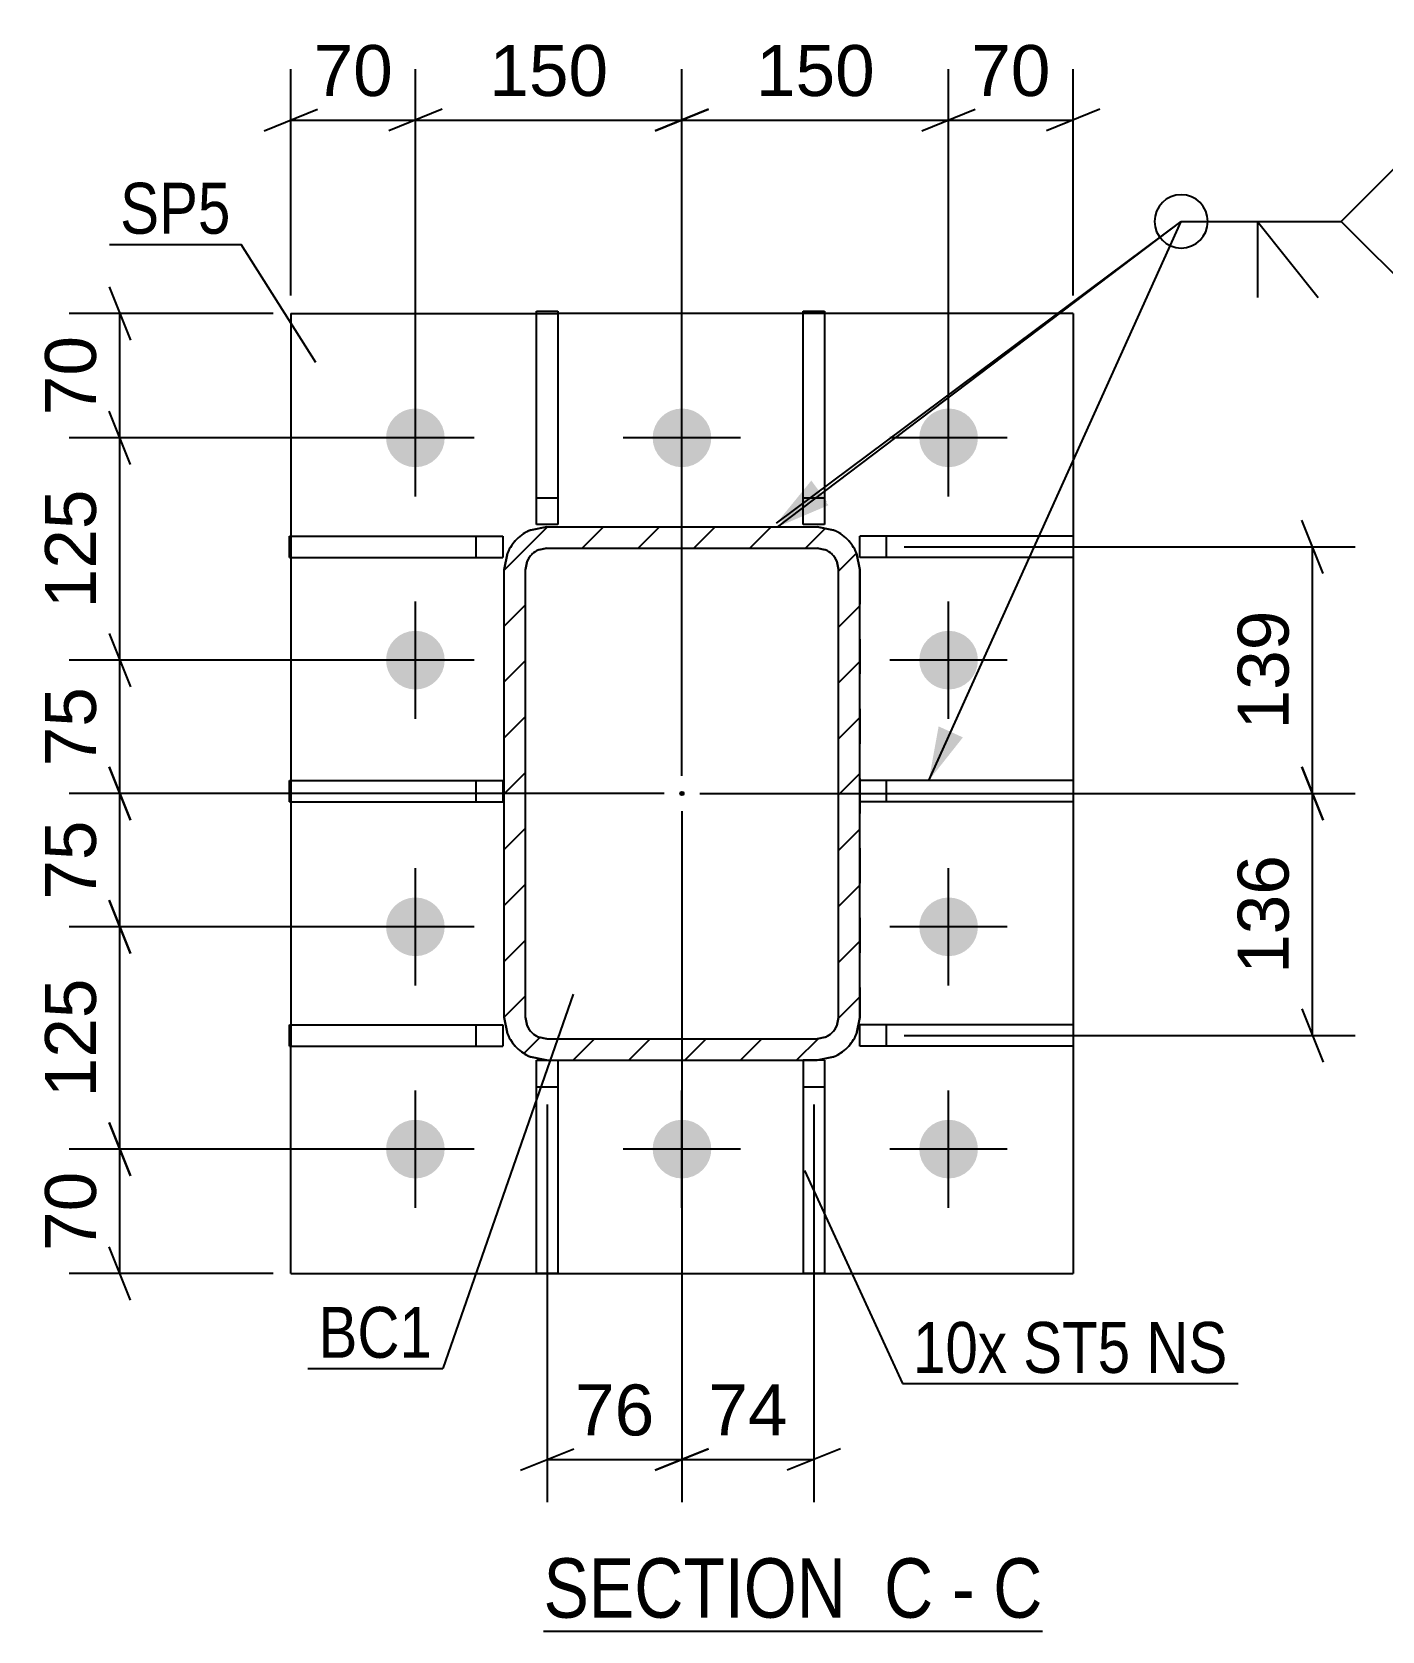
# Model space of a CAD drawing. Header units: millimetres. Extents: x 0 to 841, y 0 to 1249.
# Drawn here: x 160.3 to 236.2, y 143.6 to 233.6 of the extents above; entities that cross this region are included whole.
import ezdxf

# ---------------------------------------------------------------- set-up
doc = ezdxf.new("R2010")
doc.units = ezdxf.units.MM
doc.linetypes.add('DXK_LINE_DOT2', pattern=[3.9198, 1.9599, -1.9599])
doc.linetypes.add('DXK_LINE_DOT3', pattern=[5.9187, 2.979, -0.9799, 0.9799, -0.9799])
doc.styles.add('Arial', font='ARIAL.TTF', dxfattribs={"height": 0.2})
doc.styles.add('Arial Narrow', font='ARIALN.TTF', dxfattribs={"height": 0.2})

# ---------------------------------------------------------------- blocks, each defined once
blk = doc.blocks.new('Unknown-284856767-13 - 1246')
at = {"color": 6, "linetype": 'Continuous'}
blk.add_line((189.043, 143.644), (217.114, 143.644), dxfattribs=at)
at = {"color": 0, "linetype": 'Continuous'}
for points in [[(207.152, 144.394), (207.152, 147.894), (189.043, 147.894), (189.043, 144.394)], [(210.97, 144.394), (210.97, 147.894), (208.202, 147.894), (208.202, 144.394)], [(213.295, 144.394), (213.295, 147.894), (212.02, 147.894), (212.02, 144.394)], [(217.114, 144.394), (217.114, 147.894), (214.345, 147.894), (214.345, 144.394)]]:
    blk.add_wipeout(points, dxfattribs=at)
at = {"color": 7, "linetype": 'Continuous', "style": 'Arial Narrow'}
for s, height, p in [('SECTION ', 3.3405, (189.043, 144.394)), ('C', 3.34, (208.202, 144.394)), ('C', 3.34, (214.345, 144.394)), ('-', 3.34, (212.02, 144.394))]:
    blk.add_text(s, height=height, dxfattribs=at).set_placement(p)
blk = doc.blocks.new('Part-284856767-1314 - 1246')
at = {"color": 2, "linetype": 'Continuous'}
for p, q in [((218.833, 205.227), (206.833, 205.227)), ((206.833, 204.027), (206.833, 205.227)), ((218.833, 205.227), (218.833, 204.027)), ((218.833, 204.027), (206.833, 204.027))]:
    blk.add_line(p, q, dxfattribs=at)
at = {"color": 7, "linetype": 'DXK_LINE_DOT2'}
blk.add_line((208.333, 204.027), (208.333, 205.227), dxfattribs=at)
blk = doc.blocks.new('Part-284856767-1309 - 1246')
at = {"color": 2, "linetype": 'Continuous'}
for p, q in [((218.833, 191.477), (206.833, 191.477)), ((218.833, 191.477), (218.833, 190.277)), ((218.833, 190.277), (206.833, 190.277))]:
    blk.add_line(p, q, dxfattribs=at)
at = {"color": 7, "linetype": 'DXK_LINE_DOT2'}
for p, q in [((206.833, 191.477), (206.833, 190.277)), ((208.333, 190.277), (208.333, 191.477))]:
    blk.add_line(p, q, dxfattribs=at)
blk = doc.blocks.new('Part-284856767-1349 - 1246')
at = {"color": 2, "linetype": 'Continuous'}
for p, q in [((188.653, 205.877), (188.653, 217.877)), ((188.653, 217.877), (189.853, 217.877)), ((189.853, 217.877), (189.853, 205.877)), ((189.853, 205.877), (188.653, 205.877))]:
    blk.add_line(p, q, dxfattribs=at)
at = {"color": 7, "linetype": 'DXK_LINE_DOT2'}
blk.add_line((188.653, 207.377), (189.853, 207.377), dxfattribs=at)
blk = doc.blocks.new('Part-284856767-1283 - 1246')
at = {"color": 2, "linetype": 'Continuous'}
for p, q in [((174.833, 217.747), (174.833, 205.227)), ((174.833, 217.747), (188.653, 217.747)), ((203.653, 217.747), (189.853, 217.747)), ((218.833, 217.747), (204.853, 217.747)), ((218.833, 217.747), (218.833, 163.747)), ((174.833, 204.027), (174.833, 191.477)), ((174.833, 190.277), (174.833, 177.727)), ((174.833, 163.747), (174.833, 176.527)), ((174.833, 163.747), (218.833, 163.747))]:
    blk.add_line(p, q, dxfattribs=at)
at = {"color": 7, "linetype": 'DXK_LINE_DOT2'}
for p, q in [((188.653, 217.747), (189.853, 217.747)), ((204.853, 217.747), (203.653, 217.747)), ((174.833, 205.227), (174.833, 204.027)), ((174.833, 191.477), (174.833, 190.277)), ((174.833, 177.727), (174.833, 176.527))]:
    blk.add_line(p, q, dxfattribs=at)
blk = doc.blocks.new('Part-284856767-1319 - 1246')
at = {"color": 2, "linetype": 'Continuous'}
for p, q in [((218.833, 177.727), (206.833, 177.727)), ((206.833, 176.527), (206.833, 177.727)), ((218.833, 177.727), (218.833, 176.527)), ((218.833, 176.527), (206.833, 176.527))]:
    blk.add_line(p, q, dxfattribs=at)
at = {"color": 7, "linetype": 'DXK_LINE_DOT2'}
blk.add_line((208.333, 176.527), (208.333, 177.727), dxfattribs=at)
blk = doc.blocks.new('Part-284856767-1324 - 1246')
at = {"color": 2, "linetype": 'Continuous'}
for p, q in [((174.753, 190.277), (174.753, 191.477)), ((174.753, 191.477), (186.753, 191.477)), ((186.753, 191.477), (186.753, 190.277)), ((174.753, 190.277), (186.753, 190.277))]:
    blk.add_line(p, q, dxfattribs=at)
at = {"color": 7, "linetype": 'DXK_LINE_DOT2'}
blk.add_line((185.253, 190.277), (185.253, 191.477), dxfattribs=at)
blk = doc.blocks.new('Part-284856767-1329 - 1246')
at = {"color": 2, "linetype": 'Continuous'}
for p, q in [((174.753, 204.027), (174.753, 205.227)), ((174.753, 205.227), (186.753, 205.227)), ((186.753, 205.227), (186.753, 204.027)), ((174.753, 204.027), (186.753, 204.027))]:
    blk.add_line(p, q, dxfattribs=at)
at = {"color": 7, "linetype": 'DXK_LINE_DOT2'}
blk.add_line((185.253, 204.027), (185.253, 205.227), dxfattribs=at)
blk = doc.blocks.new('Part-284856767-1334 - 1246')
at = {"color": 2, "linetype": 'Continuous'}
for p, q in [((174.753, 176.527), (174.753, 177.727)), ((174.753, 177.727), (186.753, 177.727)), ((186.753, 177.727), (186.753, 176.527)), ((174.753, 176.527), (186.753, 176.527))]:
    blk.add_line(p, q, dxfattribs=at)
at = {"color": 7, "linetype": 'DXK_LINE_DOT2'}
blk.add_line((185.253, 176.527), (185.253, 177.727), dxfattribs=at)
blk = doc.blocks.new('Part-284856767-1339 - 1246')
at = {"color": 2, "linetype": 'Continuous'}
for p, q in [((188.653, 163.747), (188.653, 175.747)), ((188.653, 175.747), (189.233, 175.747)), ((189.853, 175.747), (189.853, 163.747)), ((189.853, 163.747), (188.653, 163.747))]:
    blk.add_line(p, q, dxfattribs=at)
at = {"color": 7, "linetype": 'DXK_LINE_DOT2'}
for p, q in [((189.233, 175.747), (189.853, 175.747)), ((188.653, 174.247), (189.853, 174.247))]:
    blk.add_line(p, q, dxfattribs=at)
blk = doc.blocks.new('Part-284856767-1344 - 1246')
at = {"color": 2, "linetype": 'Continuous'}
for p, q in [((203.653, 175.747), (203.653, 163.747)), ((204.853, 175.747), (204.433, 175.747)), ((204.853, 175.747), (204.853, 163.747)), ((204.853, 163.747), (203.653, 163.747))]:
    blk.add_line(p, q, dxfattribs=at)
at = {"color": 7, "linetype": 'DXK_LINE_DOT2'}
for p, q in [((204.433, 175.747), (203.653, 175.747)), ((203.653, 174.247), (204.853, 174.247))]:
    blk.add_line(p, q, dxfattribs=at)
blk = doc.blocks.new('Part-284856767-1354 - 1246')
at = {"color": 2, "linetype": 'Continuous'}
for p, q in [((203.653, 205.877), (203.653, 217.877)), ((203.653, 217.877), (204.853, 217.877)), ((204.853, 217.877), (204.853, 205.877)), ((204.853, 205.877), (203.653, 205.877))]:
    blk.add_line(p, q, dxfattribs=at)
at = {"color": 7, "linetype": 'DXK_LINE_DOT2'}
blk.add_line((203.653, 207.377), (204.853, 207.377), dxfattribs=at)
blk = doc.blocks.new('Part-284856767-1428 - 1246')
at = {"linetype": 'Continuous'}
h = blk.add_hatch(dxfattribs=at)
h.set_pattern_fill('', scale=0.7, style=0, pattern_type=0)
h.set_pattern_definition([(45, (206.6502, 204.265), (-1.57154, 1.57154), [])])
h.paths.add_polyline_path([(206.833, 203.347), (206.65, 204.265), (206.13, 205.044), (205.351, 205.564), (204.433, 205.747), (189.233, 205.747), (188.314, 205.564), (187.536, 205.044), (187.016, 204.265), (186.833, 203.347), (186.833, 178.147), (187.016, 177.228), (187.536, 176.45), (188.314, 175.929), (189.233, 175.747), (204.433, 175.747), (205.351, 175.929), (206.13, 176.45), (206.65, 177.228), (206.833, 178.147)])
h.paths.add_polyline_path([(205.541, 177.687), (205.281, 177.298), (204.892, 177.038), (204.433, 176.947), (189.233, 176.947), (188.774, 177.038), (188.384, 177.298), (188.124, 177.687), (188.033, 178.147), (188.033, 203.347), (188.124, 203.806), (188.384, 204.195), (188.774, 204.455), (189.233, 204.547), (204.433, 204.547), (204.892, 204.455), (205.281, 204.195), (205.541, 203.806), (205.633, 203.347), (205.633, 178.147)])
blk.add_hatch(color=246, dxfattribs=at).paths.add_polyline_path([(196.833, 190.647, -1), (196.833, 190.847, -1)])
at = {"color": 7, "linetype": 'DXK_LINE_DOT2'}
for p, q in [((188.314, 205.564), (189.233, 205.747)), ((189.233, 205.747), (204.433, 205.747)), ((204.433, 205.747), (205.351, 205.564)), ((186.833, 203.347), (187.016, 204.265)), ((189.233, 204.547), (188.774, 204.455)), ((189.233, 204.547), (204.433, 204.547)), ((204.892, 204.455), (204.433, 204.547)), ((206.65, 204.265), (206.833, 203.347)), ((186.833, 178.147), (186.833, 203.347)), ((188.124, 203.806), (188.033, 203.347)), ((188.033, 178.147), (188.033, 203.347)), ((205.633, 203.347), (205.541, 203.806)), ((205.633, 178.147), (205.633, 203.347)), ((206.833, 203.347), (206.833, 178.147)), ((187.016, 177.228), (186.833, 178.147)), ((188.033, 178.147), (188.124, 177.687)), ((205.541, 177.687), (205.633, 178.147)), ((206.833, 178.147), (206.65, 177.228)), ((188.774, 177.038), (189.233, 176.947)), ((189.233, 176.947), (204.433, 176.947)), ((204.433, 176.947), (204.892, 177.038)), ((189.233, 175.747), (188.314, 175.929)), ((189.233, 175.747), (204.433, 175.747)), ((205.351, 175.929), (204.433, 175.747))]:
    blk.add_line(p, q, dxfattribs=at)
at = {"color": 2, "linetype": 'Continuous'}
for p, q in [((189.233, 205.747), (188.314, 205.564)), ((189.233, 205.747), (204.433, 205.747)), ((205.351, 205.564), (204.433, 205.747)), ((187.016, 204.265), (186.833, 203.347)), ((188.774, 204.455), (189.233, 204.547)), ((189.233, 204.547), (204.433, 204.547)), ((204.433, 204.547), (204.892, 204.455)), ((206.833, 203.347), (206.65, 204.265)), ((186.833, 178.147), (186.833, 203.347)), ((188.033, 203.347), (188.124, 203.806)), ((188.033, 178.147), (188.033, 203.347)), ((205.541, 203.806), (205.633, 203.347)), ((205.633, 178.147), (205.633, 203.347)), ((206.833, 178.147), (206.833, 203.347)), ((186.833, 178.147), (187.016, 177.228)), ((188.124, 177.687), (188.033, 178.147)), ((205.633, 178.147), (205.541, 177.687)), ((206.65, 177.228), (206.833, 178.147)), ((189.233, 176.947), (188.774, 177.038)), ((189.233, 176.947), (204.433, 176.947)), ((204.892, 177.038), (204.433, 176.947)), ((188.314, 175.929), (189.233, 175.747)), ((189.233, 175.747), (204.433, 175.747)), ((204.433, 175.747), (205.351, 175.929))]:
    blk.add_line(p, q, dxfattribs=at)
at = {"color": 7, "linetype": 'DXK_LINE_DOT3'}
blk.add_line((196.833, 190.747), (196.833, 190.747), dxfattribs=at)
at = {"color": 246, "linetype": 'DXK_LINE_DOT2'}
blk.add_line((196.833, 190.747), (196.833, 190.747), dxfattribs=at)
at = {"color": 246, "linetype": 'Continuous'}
blk.add_circle((196.833, 190.747), 0.1, dxfattribs=at)
at = {"color": 7, "linetype": 'DXK_LINE_DOT2'}
for centre, radius, start, end in [((189.233, 203.347), 2.4, 112.5, 157.5), ((204.433, 203.347), 2.4, 22.5, 67.5), ((189.233, 203.347), 1.2, 112.5, 157.5), ((204.433, 203.347), 1.2, 22.5, 67.5), ((189.233, 178.147), 2.4, 202.5, 247.5), ((189.233, 178.147), 1.2, 202.5, 247.5), ((204.433, 178.147), 1.2, 292.5, 337.5), ((204.433, 178.147), 2.4, 292.5, 337.5)]:
    blk.add_arc(centre, radius, start, end, dxfattribs=at)
at = {"color": 2, "linetype": 'Continuous'}
for centre, radius, start, end in [((189.233, 203.347), 2.4, 112.5, 157.5), ((204.433, 203.347), 2.4, 22.5, 67.5), ((189.233, 203.347), 1.2, 112.5, 157.5), ((204.433, 203.347), 1.2, 22.5, 67.5), ((189.233, 178.147), 2.4, 202.5, 247.5), ((189.233, 178.147), 1.2, 202.5, 247.5), ((204.433, 178.147), 1.2, 292.5, 337.5), ((204.433, 178.147), 2.4, 292.5, 337.5)]:
    blk.add_arc(centre, radius, start, end, dxfattribs=at)
blk = doc.blocks.new('Bolt-284856767-1436 - 1246')
at = {"linetype": 'Continuous'}
for points in [[(180.183, 210.747, -1), (183.483, 210.747, -1)], [(195.183, 210.747, -1), (198.483, 210.747, -1)], [(210.183, 210.747, -1), (213.483, 210.747, -1)], [(180.183, 198.247, -1), (183.483, 198.247, -1)], [(210.183, 198.247, -1), (213.483, 198.247, -1)], [(180.183, 183.247, -1), (183.483, 183.247, -1)], [(210.183, 183.247, -1), (213.483, 183.247, -1)], [(180.183, 170.747, -1), (183.483, 170.747, -1)], [(195.183, 170.747, -1), (198.483, 170.747, -1)], [(210.183, 170.747, -1), (213.483, 170.747, -1)]]:
    blk.add_hatch(color=1, dxfattribs=at).paths.add_polyline_path(points)
at = {"color": 1, "linetype": 'Continuous'}
for p, q in [((181.833, 207.447), (181.833, 214.047)), ((196.833, 207.447), (196.833, 214.047)), ((211.833, 207.447), (211.833, 214.047)), ((185.133, 210.747), (178.533, 210.747)), ((200.133, 210.747), (193.533, 210.747)), ((215.133, 210.747), (208.533, 210.747)), ((181.833, 194.947), (181.833, 201.547)), ((211.833, 194.947), (211.833, 201.547)), ((185.133, 198.247), (178.533, 198.247)), ((215.133, 198.247), (208.533, 198.247)), ((181.833, 179.947), (181.833, 186.547)), ((211.833, 179.947), (211.833, 186.547)), ((185.133, 183.247), (178.533, 183.247)), ((215.133, 183.247), (208.533, 183.247)), ((181.833, 167.447), (181.833, 174.047)), ((196.833, 167.447), (196.833, 174.047)), ((211.833, 167.447), (211.833, 174.047)), ((185.133, 170.747), (178.533, 170.747)), ((200.133, 170.747), (193.533, 170.747)), ((215.133, 170.747), (208.533, 170.747))]:
    blk.add_line(p, q, dxfattribs=at)
blk = doc.blocks.new('StraightDimension-284856767-13141 - 1246')
at = {"color": 7, "linetype": 'Continuous'}
for p, q in [((164.612, 184.747), (165.812, 181.747)), ((180.833, 183.247), (162.362, 183.247)), ((165.212, 170.747), (165.212, 183.247)), ((165.812, 169.247), (164.612, 172.247)), ((180.833, 170.747), (162.362, 170.747))]:
    blk.add_line(p, q, dxfattribs=at)
at = {"color": 0}
blk.add_wipeout([(164.462, 180.932), (160.262, 180.932), (160.262, 173.061), (164.462, 173.061)], dxfattribs=at)
at = {"color": 3, "style": 'Arial'}
blk.add_text('125', height=2.8652, rotation=90.00021, dxfattribs=at).set_placement((163.862, 173.661))
blk = doc.blocks.new('StraightDimension-284856767-1516 - 1246')
at = {"color": 7, "linetype": 'Continuous'}
for p, q in [((196.833, 189.747), (196.833, 150.894)), ((204.253, 173.247), (204.253, 150.894)), ((195.333, 152.694), (198.333, 153.894)), ((205.753, 153.894), (202.753, 152.694)), ((196.833, 153.294), (204.253, 153.294))]:
    blk.add_line(p, q, dxfattribs=at)
at = {"color": 0}
blk.add_wipeout([(203.366, 154.044), (203.366, 158.244), (197.719, 158.244), (197.719, 154.044)], dxfattribs=at)
at = {"color": 3, "style": 'Arial'}
blk.add_text('74', height=2.8652, dxfattribs=at).set_placement((198.319, 154.644))
blk = doc.blocks.new('StraightDimension-284856767-1568 - 1246')
at = {"color": 7, "linetype": 'Continuous'}
for p, q in [((232.914, 203.127), (231.714, 206.127)), ((209.333, 204.627), (234.714, 204.627)), ((232.314, 190.747), (232.314, 204.627)), ((231.714, 192.247), (232.914, 189.247)), ((197.833, 190.747), (234.714, 190.747))]:
    blk.add_line(p, q, dxfattribs=at)
at = {"color": 0}
blk.add_wipeout([(231.564, 201.622), (227.364, 201.622), (227.364, 193.751), (231.564, 193.751)], dxfattribs=at)
at = {"color": 3, "style": 'Arial'}
blk.add_text('139', height=2.8652, rotation=90.00021, dxfattribs=at).set_placement((230.964, 194.351))
blk = doc.blocks.new('StraightDimension-284856767-13142 - 1246')
at = {"color": 7, "linetype": 'Continuous'}
for p, q in [((164.612, 172.247), (165.812, 169.247)), ((180.833, 170.747), (162.362, 170.747)), ((165.212, 163.747), (165.212, 170.747)), ((165.812, 162.247), (164.612, 165.247)), ((173.833, 163.747), (162.362, 163.747))]:
    blk.add_line(p, q, dxfattribs=at)
at = {"color": 0}
blk.add_wipeout([(164.462, 170.07), (160.262, 170.07), (160.262, 164.423), (164.462, 164.423)], dxfattribs=at)
at = {"color": 3, "style": 'Arial'}
blk.add_text('70', height=2.8652, rotation=90.00021, dxfattribs=at).set_placement((163.862, 165.023))
blk = doc.blocks.new('StraightDimension-284856767-1557 - 1246')
at = {"color": 7, "linetype": 'Continuous'}
for p, q in [((211.833, 211.747), (211.833, 231.473)), ((218.833, 218.747), (218.833, 231.473)), ((210.333, 228.023), (213.333, 229.223)), ((211.833, 228.623), (218.833, 228.623)), ((220.333, 229.223), (217.333, 228.023))]:
    blk.add_line(p, q, dxfattribs=at)
at = {"color": 0}
blk.add_wipeout([(218.156, 229.373), (218.156, 233.573), (212.509, 233.573), (212.509, 229.373)], dxfattribs=at)
at = {"color": 3, "style": 'Arial'}
blk.add_text('70', height=2.8652, dxfattribs=at).set_placement((213.109, 229.973))
blk = doc.blocks.new('StraightDimension-284856767-13138 - 1246')
at = {"color": 7, "linetype": 'Continuous'}
for p, q in [((165.812, 209.247), (164.612, 212.247)), ((180.833, 210.747), (162.362, 210.747)), ((165.212, 198.247), (165.212, 210.747)), ((164.612, 199.747), (165.812, 196.747)), ((180.833, 198.247), (162.362, 198.247))]:
    blk.add_line(p, q, dxfattribs=at)
at = {"color": 0}
blk.add_wipeout([(164.462, 208.432), (160.262, 208.432), (160.262, 200.561), (164.462, 200.561)], dxfattribs=at)
at = {"color": 3, "style": 'Arial'}
blk.add_text('125', height=2.8652, rotation=90.00021, dxfattribs=at).set_placement((163.862, 201.161))
blk = doc.blocks.new('StraightDimension-284856767-1577 - 1246')
at = {"color": 7, "linetype": 'Continuous'}
for p, q in [((232.914, 189.247), (231.714, 192.247)), ((197.833, 190.747), (234.714, 190.747)), ((232.314, 177.127), (232.314, 190.747)), ((231.714, 178.627), (232.914, 175.627)), ((209.333, 177.127), (234.714, 177.127))]:
    blk.add_line(p, q, dxfattribs=at)
at = {"color": 0}
blk.add_wipeout([(231.564, 187.872), (227.364, 187.872), (227.364, 180.001), (231.564, 180.001)], dxfattribs=at)
at = {"color": 3, "style": 'Arial'}
blk.add_text('136', height=2.8652, rotation=90.00021, dxfattribs=at).set_placement((230.964, 180.601))
blk = doc.blocks.new('StraightDimension-284856767-1505 - 1246')
at = {"color": 7, "linetype": 'Continuous'}
for p, q in [((196.833, 189.747), (196.833, 150.894)), ((189.253, 173.247), (189.253, 150.894)), ((187.753, 152.694), (190.753, 153.894)), ((198.333, 153.894), (195.333, 152.694)), ((189.253, 153.294), (196.833, 153.294))]:
    blk.add_line(p, q, dxfattribs=at)
at = {"color": 0}
blk.add_wipeout([(195.866, 154.044), (195.866, 158.244), (190.219, 158.244), (190.219, 154.044)], dxfattribs=at)
at = {"color": 3, "style": 'Arial'}
blk.add_text('76', height=2.8652, dxfattribs=at).set_placement((190.819, 154.644))
blk = doc.blocks.new('StraightDimension-284856767-1524 - 1246')
at = {"color": 7, "linetype": 'Continuous'}
for p, q in [((174.833, 218.747), (174.833, 231.473)), ((181.833, 211.747), (181.833, 231.473)), ((173.333, 228.023), (176.333, 229.223)), ((174.833, 228.623), (181.833, 228.623)), ((183.333, 229.223), (180.333, 228.023))]:
    blk.add_line(p, q, dxfattribs=at)
at = {"color": 0}
blk.add_wipeout([(181.156, 229.373), (181.156, 233.573), (175.509, 233.573), (175.509, 229.373)], dxfattribs=at)
at = {"color": 3, "style": 'Arial'}
blk.add_text('70', height=2.8652, dxfattribs=at).set_placement((176.109, 229.973))
blk = doc.blocks.new('StraightDimension-284856767-1534 - 1246')
at = {"color": 7, "linetype": 'Continuous'}
for p, q in [((181.833, 211.747), (181.833, 231.473)), ((196.833, 191.747), (196.833, 231.473)), ((183.333, 229.223), (180.333, 228.023)), ((181.833, 228.623), (196.833, 228.623)), ((195.333, 228.023), (198.333, 229.223))]:
    blk.add_line(p, q, dxfattribs=at)
at = {"color": 0}
blk.add_wipeout([(193.268, 229.373), (193.268, 233.573), (185.397, 233.573), (185.397, 229.373)], dxfattribs=at)
at = {"color": 3, "style": 'Arial'}
blk.add_text('150', height=2.8652, dxfattribs=at).set_placement((185.997, 229.973))
blk = doc.blocks.new('StraightDimension-284856767-1545 - 1246')
at = {"color": 7, "linetype": 'Continuous'}
for p, q in [((196.833, 191.747), (196.833, 231.473)), ((211.833, 211.747), (211.833, 231.473)), ((198.333, 229.223), (195.333, 228.023)), ((196.833, 228.623), (211.833, 228.623)), ((210.333, 228.023), (213.333, 229.223))]:
    blk.add_line(p, q, dxfattribs=at)
at = {"color": 0}
blk.add_wipeout([(208.268, 229.373), (208.268, 233.573), (200.397, 233.573), (200.397, 229.373)], dxfattribs=at)
at = {"color": 3, "style": 'Arial'}
blk.add_text('150', height=2.8652, dxfattribs=at).set_placement((200.997, 229.973))
blk = doc.blocks.new('StraightDimension-284856767-13137 - 1246')
at = {"color": 7, "linetype": 'Continuous'}
for p, q in [((164.612, 219.247), (165.812, 216.247)), ((173.833, 217.747), (162.362, 217.747)), ((165.212, 210.747), (165.212, 217.747)), ((165.812, 209.247), (164.612, 212.247)), ((180.833, 210.747), (162.362, 210.747))]:
    blk.add_line(p, q, dxfattribs=at)
at = {"color": 0}
blk.add_wipeout([(164.462, 217.07), (160.262, 217.07), (160.262, 211.423), (164.462, 211.423)], dxfattribs=at)
at = {"color": 3, "style": 'Arial'}
blk.add_text('70', height=2.8652, rotation=90.00021, dxfattribs=at).set_placement((163.862, 212.023))
blk = doc.blocks.new('StraightDimension-284856767-13139 - 1246')
at = {"color": 7, "linetype": 'Continuous'}
for p, q in [((164.612, 199.747), (165.812, 196.747)), ((180.833, 198.247), (162.362, 198.247)), ((165.212, 190.747), (165.212, 198.247)), ((165.812, 189.247), (164.612, 192.247)), ((195.833, 190.747), (162.362, 190.747))]:
    blk.add_line(p, q, dxfattribs=at)
at = {"color": 0}
blk.add_wipeout([(164.462, 197.32), (160.262, 197.32), (160.262, 191.673), (164.462, 191.673)], dxfattribs=at)
at = {"color": 3, "style": 'Arial'}
blk.add_text('75', height=2.8652, rotation=90.00021, dxfattribs=at).set_placement((163.862, 192.273))
blk = doc.blocks.new('StraightDimension-284856767-13140 - 1246')
at = {"color": 7, "linetype": 'Continuous'}
for p, q in [((164.612, 192.247), (165.812, 189.247)), ((195.833, 190.747), (162.362, 190.747)), ((165.212, 183.247), (165.212, 190.747)), ((165.812, 181.747), (164.612, 184.747)), ((180.833, 183.247), (162.362, 183.247))]:
    blk.add_line(p, q, dxfattribs=at)
at = {"color": 0}
blk.add_wipeout([(164.462, 189.82), (160.262, 189.82), (160.262, 184.173), (164.462, 184.173)], dxfattribs=at)
at = {"color": 3, "style": 'Arial'}
blk.add_text('75', height=2.8652, rotation=90.00021, dxfattribs=at).set_placement((163.862, 184.773))
blk = doc.blocks.new('Mark-284856767-1278 - 1246')
at = {"color": 30, "linetype": 'Continuous'}
for p in [(164.625, 221.629), (176.229, 214.983)]:
    blk.add_line(p, (172.036, 221.629), dxfattribs=at)
at = {"color": 0}
blk.add_wipeout([(171.436, 222.229), (171.436, 225.229), (165.225, 225.229), (165.225, 222.229)], dxfattribs=at)
blk.add_wipeout([(171.436, 222.229), (171.436, 225.229), (165.225, 225.229), (165.225, 222.229)], dxfattribs=at)
at = {"color": 3, "style": 'Arial Narrow'}
blk.add_text('SP5', height=2.8633, dxfattribs=at).set_placement((165.225, 222.229))
blk = doc.blocks.new('Mark-284856767-1424 - 1246')
at = {"color": 30, "linetype": 'Continuous'}
for p in [(190.709, 179.46), (175.783, 158.41)]:
    blk.add_line(p, (183.376, 158.41), dxfattribs=at)
at = {"color": 0}
blk.add_wipeout([(182.776, 159.01), (182.776, 162.01), (176.383, 162.01), (176.383, 159.01)], dxfattribs=at)
blk.add_wipeout([(182.776, 159.01), (182.776, 162.01), (176.383, 162.01), (176.383, 159.01)], dxfattribs=at)
at = {"color": 3, "style": 'Arial Narrow'}
blk.add_text('BC1', height=2.8633, dxfattribs=at).set_placement((176.383, 159.01))
blk = doc.blocks.new('WeldMark-284856767-1584 - 1246')
at = {"linetype": 'Continuous'}
for points in [[(205.005, 207.142), (202.151, 205.951), (204.109, 208.345)], [(205.073, 206.959), (202.228, 205.747), (204.168, 208.155)], [(212.638, 193.902), (210.72, 191.477), (211.271, 194.52)]]:
    blk.add_hatch(color=30, dxfattribs=at).paths.add_polyline_path(points)
at = {"color": 30, "linetype": 'Continuous'}
for p, q in [((202.151, 205.951), (224.92, 222.92)), ((202.228, 205.747), (224.92, 222.92)), ((210.72, 191.477), (224.92, 222.92)), ((224.92, 222.92), (233.92, 222.92))]:
    blk.add_line(p, q, dxfattribs=at)
at = {"color": 3, "linetype": 'Continuous'}
for q in [(232.634, 218.634), (229.205, 218.634)]:
    blk.add_line((229.205, 222.92), q, dxfattribs=at)
for start, end in [(90, 270), (270, 90)]:
    blk.add_arc((224.92, 222.92), 1.5, start, end, dxfattribs=at)
at = {"color": 0, "linetype": 'Continuous'}
blk.add_wipeout([(245.295, 222.02), (245.295, 225.02), (237.52, 225.02), (237.52, 222.02)], dxfattribs=at)
blk.add_wipeout([(245.295, 222.02), (245.295, 225.02), (237.52, 225.02), (237.52, 222.02)], dxfattribs=at)
at = {"color": 3, "linetype": 'Continuous'}
for q in [(238.205, 227.206), (238.205, 218.634)]:
    blk.add_line((233.92, 222.92), q, dxfattribs=at)
at = {"color": 3, "linetype": 'Continuous', "style": 'Arial'}
blk.add_text('TYP', height=2.8652, dxfattribs=at).set_placement((237.52, 222.02))
blk = doc.blocks.new('MarkSet-284856767-1659 - 1246')
at = {"color": 30, "linetype": 'Continuous'}
for p, q in [((203.733, 169.545), (209.231, 157.562)), ((209.231, 157.562), (228.121, 157.562))]:
    blk.add_line(p, q, dxfattribs=at)
at = {"color": 0}
for points in [[(215.131, 158.162), (215.131, 161.162), (209.831, 161.162), (209.831, 158.162)], [(222.057, 158.162), (222.057, 161.162), (216.031, 161.162), (216.031, 158.162)], [(227.521, 158.162), (227.521, 161.162), (222.957, 161.162), (222.957, 158.162)]]:
    blk.add_wipeout(points, dxfattribs=at)
for points in [[(215.131, 158.162), (215.131, 161.162), (209.831, 161.162), (209.831, 158.162)], [(222.057, 158.162), (222.057, 161.162), (216.031, 161.162), (216.031, 158.162)], [(227.521, 158.162), (227.521, 161.162), (222.957, 161.162), (222.957, 158.162)]]:
    blk.add_wipeout(points, dxfattribs=at)
at = {"color": 3, "style": 'Arial Narrow'}
for s, p in [('10x', (209.831, 158.162)), ('ST5', (216.031, 158.162)), ('NS', (222.957, 158.162))]:
    blk.add_text(s, height=2.8633, dxfattribs=at).set_placement(p)

msp = doc.modelspace()

# ---------------------------------------------------------------- block references
for name in ['Part-284856767-1283 - 1246', 'Part-284856767-1349 - 1246', 'Part-284856767-1354 - 1246', 'Bolt-284856767-1436 - 1246', 'Part-284856767-1329 - 1246', 'Part-284856767-1428 - 1246', 'Part-284856767-1314 - 1246', 'Part-284856767-1324 - 1246', 'Part-284856767-1309 - 1246', 'Part-284856767-1334 - 1246', 'Part-284856767-1319 - 1246', 'Part-284856767-1339 - 1246', 'Part-284856767-1344 - 1246', 'Unknown-284856767-13 - 1246']:
    msp.add_blockref(name, (0, 0))

# ---------------------------------------------------------------- next in the draw order: block references
for name in ['StraightDimension-284856767-1557 - 1246', 'StraightDimension-284856767-13138 - 1246', 'StraightDimension-284856767-1516 - 1246', 'StraightDimension-284856767-13141 - 1246']:
    msp.add_blockref(name, (0, 0))

# ---------------------------------------------------------------- next in the draw order: block references
for name in ['StraightDimension-284856767-1524 - 1246', 'StraightDimension-284856767-1568 - 1246', 'StraightDimension-284856767-13142 - 1246', 'MarkSet-284856767-1659 - 1246']:
    msp.add_blockref(name, (0, 0))

# ---------------------------------------------------------------- next in the draw order: block references
msp.add_blockref('StraightDimension-284856767-1577 - 1246', (0, 0))

# ---------------------------------------------------------------- next in the draw order: block references
for name in ['StraightDimension-284856767-1534 - 1246', 'StraightDimension-284856767-1505 - 1246']:
    msp.add_blockref(name, (0, 0))

# ---------------------------------------------------------------- next in the draw order: block references
for name in ['StraightDimension-284856767-1545 - 1246', 'StraightDimension-284856767-13137 - 1246', 'Mark-284856767-1424 - 1246']:
    msp.add_blockref(name, (0, 0))

# ---------------------------------------------------------------- next in the draw order: block references
for name in ['WeldMark-284856767-1584 - 1246', 'Mark-284856767-1278 - 1246', 'StraightDimension-284856767-13139 - 1246']:
    msp.add_blockref(name, (0, 0))

# ---------------------------------------------------------------- next in the draw order: block references
msp.add_blockref('StraightDimension-284856767-13140 - 1246', (0, 0))

doc.saveas('drawing.dxf')
